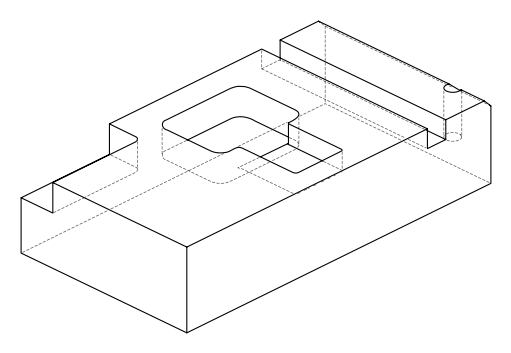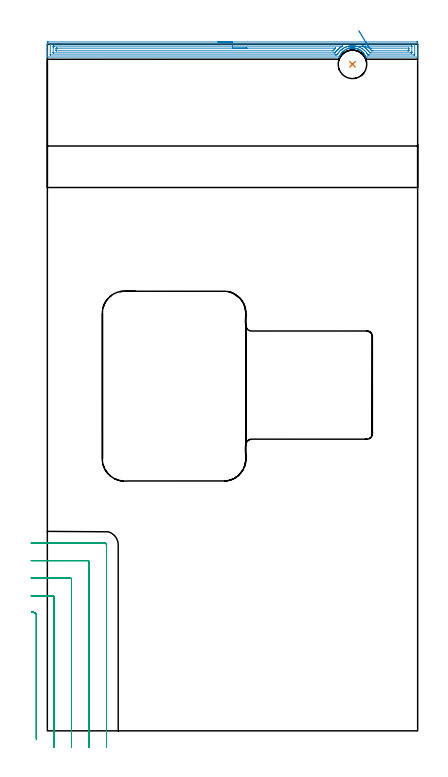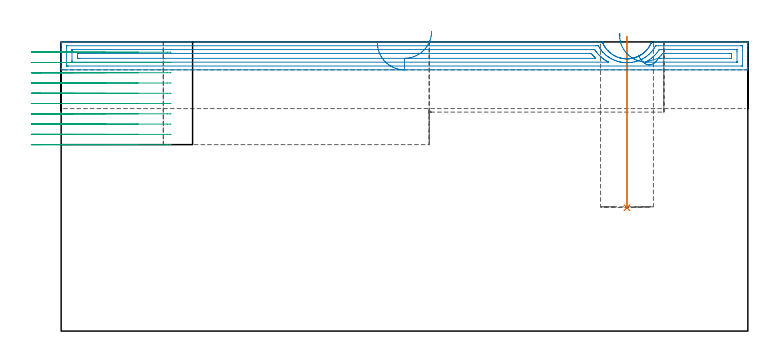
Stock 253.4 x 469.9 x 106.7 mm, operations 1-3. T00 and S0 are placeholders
(PLAN: 6 operations, 5 tool changes, 186.6 min)
(1 INDEXABLE_INSERT_DRILL_BLIND_HOLE_FROM_SOLID | STEP1POCKET | NXT0302_010 | 0.25 min | 18176 mm3)
(2 AREA_MILL | FG_CHAMFER_SURFACE | UGT0205_001 | 8.31 min | 13226 mm3)
(3 MILL_CORNER_NOTCH_RECTANGULAR | CORNER_NOTCH_RECTANGULAR | NXT0201_012 | Follow Part, ap 4, ae 75% | 15.65 min | 250207 mm3)
(4 MILL_OPEN_POCKET | POCKET_OPEN | NXT0201_008 | Follow Part, ap 1.5, ae 75% | 152.26 min | 490886 mm3)
(5 MILL_RECTANGULAR_POCKET | POCKET_RECTANGULAR_STRAIGHT | UGT0201_094 | Follow Part, ap 5, ae 75% | 5.12 min | 150595 mm3)
(6 MILL_RECTANGULAR_SLOT | SLOT_RECTANGULAR | UGT0201_006 | Follow Part, ap 7, ae 75% | 5.05 min | 177006 mm3)
(TOOL NXT0302_010 | Index. Insert Drill 19.5mm [880-D1950L25-05] | D19.5 PA176 FL98 Z2)
(TOOL UGT0205_001 | Chamfer Mill 20 x 3 x 45 deg. | D20 FL50 Z2)
(TOOL NXT0201_012 | ENDMILL 16mm [2P460-1600-NA 1630] | D16 FL38 Z6)
(TOOL NXT0201_008 | ENDMILL 6mm [2P460-0600-NA 1630] | D6 FL26 Z6)
(TOOL UGT0201_094 | End mill 20 mm | D20 FL38 Z4)
(TOOL UGT0201_006 | End Mill 28 mm | D28 FL25 Z2)
(OP 1 INDEXABLE_INSERT_DRILL_BLIND_HOLE_FROM_SOLID)
G17 G21 G94 G90
T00 M6
G54
G17 G0 G90 X208.8 Y456.1 S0 M3
G43 Z116.7 H1
G94 G81 G98 Z45.5 F250. R108.7
G80
M5
M2
(OP 2 AREA_MILL)
G17 G21 G94 G90
T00 M6
G54
G17 G0 G90 X116.7 Y471.4 S1061 M3
G43 Z116.7 H0
Z106.4
G94 G1 X116.738 Z105.528 F250.
X116.852 Z104.664
X117.041 Z103.812
X117.303 Z102.98
X117.637 Z102.174
X118.04 Z101.4
X118.509 Z100.664
X119.04 Z99.972
X119.629 Z99.329
X120.272 Z98.74
X120.964 Z98.209
X121.7 Z97.74
X122.474 Z97.337
X123.28 Z97.003
X124.112 Z96.741
X124.964 Z96.552
X125.829 Z96.438
X126.7 Z96.4
X252.771
X253.121 Y471.398 Z96.401
X253.39 Y471.393 Z96.404
X253.396 Y471.056 Z96.742
X253.4 Y470.441 Z97.356
Y464.066 Z103.729
Y462.673 Z105.123
Y462.318 Z105.477
Y461.608 Z106.192
Y461.38 Z106.42
X253.398 Y461.238 Z106.554
X253.39 Y461.102 Z106.688
X253.218 Y461.1 Z106.7
X218.794
X217.9 Y461.107 Z106.693
X217.835 Y461.259 Z106.539
X217.752 Y461.444 Z106.352
X217.681 Y461.605 Z106.194
X217.652 Y461.67 Z106.129
X217.602 Y461.772 Z106.028
X217.548 Y461.881 Z105.915
X217.519 Y461.942 Z105.856
X217.454 Y462.075 Z105.724
X217.387 Y462.197 Z105.603
X217.206 Y462.524 Z105.276
X216.94 Y462.966 Z104.832
X216.776 Y463.192 Z104.607
X216.613 Y463.417 Z104.382
X216.269 Y463.858 Z103.941
X216.048 Y464.117 Z103.683
X215.876 Y464.296 Z103.504
X215.74 Y464.438 Z103.362
X215.422 Y464.75 Z103.05
X215.297 Y464.862 Z102.938
X215.154 Y464.99 Z102.81
X214.92 Y465.176 Z102.622
X214.85 Y465.231 Z102.565
X214.745 Y465.316 Z102.484
X214.736 Y465.323 Z102.476
X214.309 Y465.639 Z102.156
X214.261 Y465.673 Z102.124
X214.159 Y465.737 Z102.061
X214.037 Y465.813 Z101.984
X213.877 Y465.912 Z101.883
X213.818 Y465.949 Z101.847
X213.43 Y466.172 Z101.625
X213.367 Y466.208 Z101.589
X213.037 Y466.377 Z101.423
X212.948 Y466.418 Z101.382
X212.702 Y466.532 Z101.266
X212.536 Y466.599 Z101.197
X212.474 Y466.625 Z101.172
X212.314 Y466.686 Z101.114
X212.089 Y466.768 Z101.029
X212.029 Y466.79 Z101.006
X211.642 Y466.914 Z100.878
X211.58 Y466.935 Z100.859
X211.43 Y466.978 Z100.821
X211.356 Y466.998 Z100.801
X211.195 Y467.041 Z100.757
X211.135 Y467.058 Z100.741
X210.687 Y467.157 Z100.64
X210.241 Y467.235 Z100.564
X209.964 Y467.27 Z100.528
X209.853 Y467.283 Z100.512
X209.793 Y467.291 Z100.505
X209.674 Y467.301 Z100.496
X209.437 Y467.317 Z100.473
X209.347 Y467.326 Z100.468
X208.952 Y467.34 Z100.456
X208.941 Z100.454
X208.9 Y467.342 Z100.453
X208.602 Y467.338 Z100.457
X208.575 Z100.459
X208.453 Y467.337 Z100.46
X208.065 Y467.311 Z100.478
X208.006 Y467.308 Z100.484
X207.635 Y467.272 Z100.527
X207.559 Y467.264 Z100.535
X207.171 Y467.205 Z100.593
X207.113 Y467.196 Z100.602
X206.665 Y467.107 Z100.692
X206.277 Y467.009 Z100.787
X206.219 Y466.995 Z100.801
X205.771 Y466.86 Z100.937
X205.326 Y466.703 Z101.094
X204.96 Y466.557 Z101.243
X204.901 Y466.533 Z101.267
X204.432 Y466.308 Z101.489
X203.982 Y466.067 Z101.733
X203.539 Y465.803 Z101.996
X203.296 Y465.641 Z102.158
X202.645 Y465.152 Z102.647
X202.4 Y464.939 Z102.861
X202.182 Y464.75 Z103.049
X201.929 Y464.502 Z103.293
X201.806 Y464.384 Z103.414
X201.752 Y464.331 Z103.467
X201.337 Y463.858 Z103.941
X200.859 Y463.25 Z104.548
X200.665 Y462.966 Z104.832
X200.536 Y462.755 Z105.043
X200.394 Y462.525 Z105.274
X200.316 Y462.383 Z105.416
X200.145 Y462.075 Z105.724
X200.048 Y461.881 Z105.917
X200.018 Y461.823 Z105.976
X199.965 Y461.718 Z106.081
X199.921 Y461.615 Z106.183
X199.848 Y461.444 Z106.35
X199.763 Y461.248 Z106.548
X199.733 Y461.18 Z106.613
X199.692 Y461.103 Z106.688
X199.571 Y461.1 Z106.7
X0.182
X0.01 Y461.102 Z106.688
X0.002 Y461.238 Z106.554
X0. Y461.38 Z106.42
Y461.607 Z106.192
Y462.318 Z105.477
Y463.547 Z104.25
Y464.066 Z103.729
Y464.68 Z103.115
Y470.797 Z97.001
X0.003 Y471.056 Z96.742
X0.01 Y471.393 Z96.404
X0.279 Y471.398 Z96.401
X0.629 Y471.4 Z96.4
X126.7
Y469.986 Z97.814
X251.184 Y469.985 Z97.815
X251.34 Y469.984 Z97.816
X251.378 Y469.981 Z97.819
X251.389 Y469.979 Z97.821
X251.393 Y469.969 Z97.831
X251.396 Y469.936 Z97.864
X251.4 Y469.775 Z98.025
X251.399 Y462.785 Z105.015
X251.396 Y462.648 Z105.152
X251.39 Y462.541 Z105.259
X251.386 Y462.52 Z105.28
X251.372 Y462.519 Z105.281
X251.329 Y462.517 Z105.283
X250.983 Y462.515 Z105.285
X250.782 Y462.514 Z105.286
X220.382
X219.689 Y462.516 Z105.284
X219.484 Y462.518 Z105.282
X219.398 Y462.521 Z105.279
X219.357 Y462.532 Z105.268
X219.328 Y462.578 Z105.222
X219.301 Y462.623 Z105.178
X219.207 Y462.789 Z105.011
X218.97 Y463.192 Z104.608
X218.795 Y463.482 Z104.318
X218.38 Y464.066 Z103.734
X217.9 Y464.67 Z103.13
X217.664 Y464.939 Z102.861
X217.006 Y465.602 Z102.198
X216.771 Y465.813 Z101.987
X216.112 Y466.342 Z101.458
X215.643 Y466.687 Z101.113
X215.218 Y466.954 Z100.846
X214.533 Y467.356 Z100.444
X214.324 Y467.462 Z100.338
X214.118 Y467.561 Z100.239
X213.43 Y467.861 Z99.939
X212.932 Y468.047 Z99.753
X212.536 Y468.176 Z99.624
X212.156 Y468.289 Z99.511
X211.65 Y468.427 Z99.374
X211.645 Y468.428 Z99.372
X211.614 Y468.434 Z99.366
X210.747 Y468.597 Z99.203
X210.551 Y468.626 Z99.174
X209.853 Y468.704 Z99.096
X209.552 Y468.729 Z99.071
X208.959 Y468.751 Z99.049
X208.638 Y468.749 Z99.051
X208.065 Y468.728 Z99.072
X207.782 Y468.711 Z99.089
X207.171 Y468.645 Z99.155
X206.983 Y468.618 Z99.182
X206.655 Y468.566 Z99.234
X206.277 Y468.498 Z99.302
X206.223 Y468.487 Z99.313
X205.979 Y468.434 Z99.366
X205.505 Y468.315 Z99.485
X205.451 Y468.301 Z99.499
X205.383 Y468.28 Z99.52
X204.829 Y468.102 Z99.698
X204.489 Y467.982 Z99.818
X204.18 Y467.862 Z99.938
X203.595 Y467.614 Z100.186
X203.557 Y467.597 Z100.203
X203.483 Y467.561 Z100.239
X202.974 Y467.293 Z100.507
X202.7 Y467.143 Z100.657
X202.41 Y466.971 Z100.829
X201.954 Y466.687 Z101.113
X201.866 Y466.629 Z101.171
X201.844 Y466.613 Z101.187
X201.806 Y466.585 Z101.215
X201.365 Y466.244 Z101.556
X200.912 Y465.885 Z101.915
X200.873 Y465.851 Z101.949
X200.83 Y465.813 Z101.987
X200.415 Y465.425 Z102.375
X200.018 Y465.034 Z102.766
X199.972 Y464.984 Z102.816
X199.933 Y464.939 Z102.861
X199.568 Y464.505 Z103.295
X199.212 Y464.066 Z103.734
X199.173 Y464.017 Z103.783
X199.124 Y463.952 Z103.848
X198.817 Y463.491 Z104.309
X198.631 Y463.192 Z104.608
X198.482 Y462.946 Z104.854
X198.23 Y462.521 Z105.279
X198.025 Y462.519 Z105.281
X197.336 Y462.515 Z105.285
X197.135 Y462.514 Z105.286
X2.216 Y462.515 Z105.285
X2.06 Y462.516 Z105.284
X2.022 Y462.519 Z105.281
X2.011 Y462.521 Z105.279
X2.007 Y462.531 Z105.269
X2.004 Y462.564 Z105.236
X2.001 Y462.725 Z105.075
Y469.715 Z98.085
X2.004 Y469.852 Z97.948
X2.01 Y469.959 Z97.841
X2.014 Y469.98 Z97.82
X2.028 Y469.981 Z97.819
X2.071 Y469.983 Z97.817
X2.417 Y469.985 Z97.815
X2.618 Y469.986 Z97.814
X126.7
Y468.572 Z99.228
X201.882 Y468.571 Z99.229
X201.942 Y468.57 Z99.23
X201.995 Y468.567 Z99.233
X202.012 Y468.565 Z99.235
X202.002 Y468.558 Z99.242
X201.906 Y468.504 Z99.296
X201.778 Y468.434 Z99.366
X201.235 Y468.119 Z99.681
X200.912 Y467.922 Z99.878
X200.689 Y467.779 Z100.021
X200.369 Y467.561 Z100.239
X200.168 Y467.414 Z100.386
X200.018 Y467.301 Z100.499
X199.673 Y467.024 Z100.776
X199.261 Y466.687 Z101.113
X199.188 Y466.624 Z101.176
X199.124 Y466.566 Z101.234
X198.735 Y466.194 Z101.606
X198.352 Y465.813 Z101.987
X198.293 Y465.751 Z102.049
X198.23 Y465.681 Z102.119
X197.888 Y465.273 Z102.527
X197.614 Y464.939 Z102.861
X197.492 Y464.786 Z103.014
X197.336 Y464.582 Z103.218
X197.123 Y464.274 Z103.526
X196.979 Y464.066 Z103.734
X196.901 Y463.955 Z103.845
X196.885 Y463.935 Z103.865
X196.815 Y463.932 Z103.868
X196.722 Y463.93 Z103.87
X196.582 Y463.929 Z103.871
X196.442 Y463.928 Z103.872
X4.205 Y463.929 Z103.871
X4.065 Y463.931 Z103.869
X4.026 Y463.933 Z103.867
X4.01 Y463.935 Z103.865
X4.008 Y463.946 Z103.854
X4.003 Y463.999 Z103.801
X4.001 Y464.066 Z103.734
X4. Y464.266 Z103.534
Y467.761 Z100.039
X4.001 Y468.434 Z99.366
X4.003 Y468.535 Z99.265
X4.006 Y468.559 Z99.241
X4.011 Y468.565 Z99.235
X4.02 Y468.567 Z99.233
X4.066 Y468.57 Z99.23
X4.205 Y468.571 Z99.229
X4.959 Y468.572 Z99.228
X126.7
Y467.157 Z100.643
X196.854
X197.024 Y467.156 Z100.644
X197.081 Y467.155 Z100.645
X197.163 Y467.15 Z100.65
X197.22 Y467.143 Z100.657
X197.18 Y467.102 Z100.698
X196.777 Y466.687 Z101.113
X196.616 Y466.516 Z101.284
X196.442 Y466.322 Z101.478
X196.206 Y466.043 Z101.757
X196.015 Y465.813 Z101.987
X195.808 Y465.558 Z102.242
X195.727 Y465.459 Z102.341
X195.654 Y465.373 Z102.427
X195.632 Y465.349 Z102.451
X195.607 Y465.347 Z102.453
X195.547 Y465.345 Z102.455
X195.134 Y465.343 Z102.457
X6.148
X6.102 Y465.344 Z102.456
X6.054 Y465.346 Z102.454
X6.022 Y465.349 Z102.451
X6.01 Y465.382 Z102.418
X6. Y465.807 Z101.993
Y466.681 Z101.119
X6.008 Y467.12 Z100.68
X6.01 Y467.143 Z100.657
X6.034 Y467.15 Z100.65
X6.118 Y467.153 Z100.647
X6.246 Y467.156 Z100.644
X6.407 Y467.157 Z100.643
X6.888
X126.7
X127.572 Z100.681
X128.437 Z100.795
X129.288 Z100.983
X130.12 Z101.246
X130.926 Z101.58
X131.7 Z101.982
X132.436 Z102.451
X133.128 Z102.982
X133.771 Z103.572
X134.361 Z104.215
X134.892 Z104.907
X135.36 Z105.643
X135.763 Z106.417
X136.097 Z107.223
X136.359 Z108.055
X136.548 Z108.906
X136.662 Z109.771
X136.7 Z110.643
G0 Z116.7
X206.089 Y468.126
Z109.684
G1 X206.088 Z108.812
X206.163 Y468.129 Z107.943
X206.313 Y468.136 Z107.083
X206.538 Y468.146 Z106.24
X206.834 Y468.159 Z105.42
X207.202 Y468.176 Z104.629
X207.636 Y468.196 Z103.873
X208.135 Y468.218 Z103.158
X208.695 Y468.243 Z102.489
X209.31 Y468.271 Z101.871
X209.977 Y468.301 Z101.309
X210.69 Y468.333 Z100.808
X211.444 Y468.367 Z100.371
X212.234 Y468.403 Z100.001
X213.052 Y468.44 Z99.702
X213.894 Y468.477 Z99.475
X214.752 Y468.516 Z99.322
X215.62 Y468.555 Z99.245
X215.832 Y468.565 Z99.235
X215.974 Y468.569 Z99.231
X216.112 Y468.571 Z99.229
X249.195
X249.335 Y468.569 Z99.231
X249.374 Y468.567 Z99.233
X249.39 Y468.565 Z99.235
X249.392 Y468.554 Z99.246
X249.397 Y468.501 Z99.299
X249.399 Y468.434 Z99.366
X249.4 Y468.234 Z99.566
Y464.739 Z103.061
X249.399 Y464.066 Z103.734
X249.397 Y463.965 Z103.835
X249.394 Y463.941 Z103.859
X249.389 Y463.935 Z103.865
X249.381 Y463.933 Z103.867
X249.334 Y463.93 Z103.87
X249.195 Y463.929 Z103.871
X248.441 Y463.928 Z103.872
X221.477 Y463.929 Z103.871
X220.716 Y463.935 Z103.865
X220.71 Y463.94 Z103.86
X220.688 Y463.963 Z103.837
X220.623 Y464.066 Z103.734
X220.583 Y464.127 Z103.673
X219.98 Y464.939 Z102.861
X219.689 Y465.307 Z102.493
X219.24 Y465.813 Z101.987
X218.795 Y466.262 Z101.538
X218.344 Y466.687 Z101.113
X217.9 Y467.046 Z100.754
X217.23 Y467.561 Z100.239
X217.006 Y467.721 Z100.079
X216.522 Y468.034 Z99.766
X215.62 Y468.555 Z99.245
X220.381 Y467.152 Z100.648
X220.39 Y467.153 Z100.647
X220.583 Y467.155 Z100.645
X220.996 Y467.157 Z100.643
X221.477
X247.252
X247.298 Y467.156 Z100.644
X247.346 Y467.154 Z100.646
X247.378 Y467.151 Z100.649
X247.39 Y467.118 Z100.682
X247.4 Y466.693 Z101.107
Y465.819 Z101.981
X247.392 Y465.38 Z102.42
X247.39 Y465.357 Z102.443
X247.366 Y465.35 Z102.45
X247.282 Y465.346 Z102.454
X247.154 Y465.344 Z102.456
X246.993 Y465.343 Z102.457
X246.512
X222.852
X222.371 Y465.346 Z102.454
X221.951 Y465.35 Z102.45
X221.94 Y465.36 Z102.44
X221.92 Y465.38 Z102.42
X221.585 Y465.813 Z101.987
X221.477 Y465.948 Z101.852
X220.816 Y466.687 Z101.113
X220.583 Y466.932 Z100.868
X220.452 Y467.071 Z100.729
X220.39 Y467.138 Z100.662
X220.381 Y467.152 Z100.648
X220.025 Y467.739 Z100.111
X219.646 Y468.365 Z99.635
X219.246 Y469.023 Z99.225
X218.83 Y469.71 Z98.884
X218.4 Y470.419 Z98.614
X217.959 Y471.146 Z98.417
X217.511 Y471.884 Z98.295
X217.059 Y472.629 Z98.249
X216.607 Y473.374 Z98.279
X216.158 Y474.115 Z98.385
X215.715 Y474.844 Z98.566
X215.282 Y475.558 Z98.821
X214.863 Y476.25 Z99.147
X214.459 Y476.914 Z99.543
X214.075 Y477.547 Z100.004
X213.714 Y478.143 Z100.529
X213.378 Y478.698 Z101.113
X213.069 Y479.207 Z101.75
G0 Z116.7
M5
M2
(OP 3 MILL_CORNER_NOTCH_RECTANGULAR)
G17 G21 G94 G90
T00 M6
G54
G17 G0 G90 X-7.5 Y-5.784 S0 M3
G43 Z116.702 H1
Z102.912
G94 G1 Y-2.784 F250.
Y79.706 F500.
G3 X-8. Y80.443 R0.8
G1 X-10.781 Y81.567 F250.
G0 Z116.702
X4.5 Y-11.
Z102.912
G1 Y-8.
Y91.705 F500.
G3 X3.705 Y92.5 R0.8
G1 X-8.
X-11. F250.
G0 Z116.702
X16.5 Y-11.
Z102.912
G1 Y-8.
Y103.705 F500.
G3 X15.705 Y104.5 R0.8
G1 X-8.
X-11. F250.
G0 Z116.702
X28.5 Y-11.
Z102.912
G1 Y-8.
Y115.705 F500.
G3 X27.705 Y116.5 R0.8
G1 X-8.
X-11. F250.
G0 Z116.702
X40.5 Y-11.
Z102.912
G1 Y-8.
Y127.2 F500.
G3 X39.2 Y128.5 R1.3
G1 X-8.
X-11. F250.
G0 Z116.702
X-7.5 Y-5.784
Z99.122
G1 Y-2.784
Y79.706 F500.
G3 X-8. Y80.443 R0.8
G1 X-10.781 Y81.567 F250.
G0 Z116.702
X4.5 Y-11.
Z99.122
G1 Y-8.
Y91.705 F500.
G3 X3.705 Y92.5 R0.8
G1 X-8.
X-11. F250.
G0 Z116.702
X16.5 Y-11.
Z99.122
G1 Y-8.
Y103.705 F500.
G3 X15.705 Y104.5 R0.8
G1 X-8.
X-11. F250.
G0 Z116.702
X28.5 Y-11.
Z99.122
G1 Y-8.
Y115.705 F500.
G3 X27.705 Y116.5 R0.8
G1 X-8.
X-11. F250.
G0 Z116.702
X40.5 Y-11.
Z99.122
G1 Y-8.
Y127.2 F500.
G3 X39.2 Y128.5 R1.3
G1 X-8.
X-11. F250.
G0 Z116.702
X-7.5 Y-5.784
Z95.331
G1 Y-2.784
Y79.706 F500.
G3 X-8. Y80.443 R0.8
G1 X-10.781 Y81.567 F250.
G0 Z116.702
X4.5 Y-11.
Z95.331
G1 Y-8.
Y91.705 F500.
G3 X3.705 Y92.5 R0.8
G1 X-8.
X-11. F250.
G0 Z116.702
X16.5 Y-11.
Z95.331
G1 Y-8.
Y103.705 F500.
G3 X15.705 Y104.5 R0.8
G1 X-8.
X-11. F250.
G0 Z116.702
X28.5 Y-11.
Z95.331
G1 Y-8.
Y115.705 F500.
G3 X27.705 Y116.5 R0.8
G1 X-8.
X-11. F250.
G0 Z116.702
X40.5 Y-11.
Z95.331
G1 Y-8.
Y127.2 F500.
G3 X39.2 Y128.5 R1.3
G1 X-8.
X-11. F250.
G0 Z116.702
X-7.5 Y-5.784
Z91.541
G1 Y-2.784
Y79.706 F500.
G3 X-8. Y80.443 R0.8
G1 X-10.781 Y81.567 F250.
G0 Z116.702
X4.5 Y-11.
Z91.541
G1 Y-8.
Y91.705 F500.
G3 X3.705 Y92.5 R0.8
G1 X-8.
X-11. F250.
G0 Z116.702
X16.5 Y-11.
Z91.541
G1 Y-8.
Y103.705 F500.
G3 X15.705 Y104.5 R0.8
G1 X-8.
X-11. F250.
G0 Z116.702
X28.5 Y-11.
Z91.541
G1 Y-8.
Y115.705 F500.
G3 X27.705 Y116.5 R0.8
G1 X-8.
X-11. F250.
G0 Z116.702
X40.5 Y-11.
Z91.541
G1 Y-8.
Y127.2 F500.
G3 X39.2 Y128.5 R1.3
G1 X-8.
X-11. F250.
G0 Z116.702
X-7.5 Y-5.784
Z87.751
G1 Y-2.784
Y79.706 F500.
G3 X-8. Y80.443 R0.8
G1 X-10.781 Y81.567 F250.
G0 Z116.702
X4.5 Y-11.
Z87.751
G1 Y-8.
Y91.705 F500.
G3 X3.705 Y92.5 R0.8
G1 X-8.
X-11. F250.
G0 Z116.702
X16.5 Y-11.
Z87.751
G1 Y-8.
Y103.705 F500.
G3 X15.705 Y104.5 R0.8
G1 X-8.
X-11. F250.
G0 Z116.702
X28.5 Y-11.
Z87.751
G1 Y-8.
Y115.705 F500.
G3 X27.705 Y116.5 R0.8
G1 X-8.
X-11. F250.
G0 Z116.702
X40.5 Y-11.
Z87.751
G1 Y-8.
Y127.2 F500.
G3 X39.2 Y128.5 R1.3
G1 X-8.
X-11. F250.
G0 Z116.702
X-7.5 Y-5.784
Z83.961
G1 Y-2.784
Y79.706 F500.
G3 X-8. Y80.443 R0.8
G1 X-10.781 Y81.567 F250.
G0 Z116.702
X4.5 Y-11.
Z83.961
G1 Y-8.
Y91.705 F500.
G3 X3.705 Y92.5 R0.8
G1 X-8.
X-11. F250.
G0 Z116.702
X16.5 Y-11.
Z83.961
G1 Y-8.
Y103.705 F500.
G3 X15.705 Y104.5 R0.8
G1 X-8.
X-11. F250.
G0 Z116.702
X28.5 Y-11.
Z83.961
G1 Y-8.
Y115.705 F500.
G3 X27.705 Y116.5 R0.8
G1 X-8.
X-11. F250.
G0 Z116.702
X40.5 Y-11.
Z83.961
G1 Y-8.
Y127.2 F500.
G3 X39.2 Y128.5 R1.3
G1 X-8.
X-11. F250.
G0 Z116.702
X-7.5 Y-5.784
Z80.171
G1 Y-2.784
Y79.706 F500.
G3 X-8. Y80.443 R0.8
G1 X-10.781 Y81.567 F250.
G0 Z116.702
X4.5 Y-11.
Z80.171
G1 Y-8.
Y91.705 F500.
G3 X3.705 Y92.5 R0.8
G1 X-8.
X-11. F250.
G0 Z116.702
X16.5 Y-11.
Z80.171
G1 Y-8.
Y103.705 F500.
G3 X15.705 Y104.5 R0.8
G1 X-8.
X-11. F250.
G0 Z116.702
X28.5 Y-11.
Z80.171
G1 Y-8.
Y115.705 F500.
G3 X27.705 Y116.5 R0.8
G1 X-8.
X-11. F250.
G0 Z116.702
X40.5 Y-11.
Z80.171
G1 Y-8.
Y127.2 F500.
G3 X39.2 Y128.5 R1.3
G1 X-8.
X-11. F250.
G0 Z116.702
X-7.5 Y-5.784
Z76.38
G1 Y-2.784
Y79.706 F500.
G3 X-8. Y80.443 R0.8
G1 X-10.781 Y81.567 F250.
G0 Z116.702
X4.5 Y-11.
Z76.38
G1 Y-8.
Y91.705 F500.
G3 X3.705 Y92.5 R0.8
G1 X-8.
X-11. F250.
G0 Z116.702
X16.5 Y-11.
Z76.38
G1 Y-8.
Y103.705 F500.
G3 X15.705 Y104.5 R0.8
G1 X-8.
X-11. F250.
G0 Z116.702
X28.5 Y-11.
Z76.38
G1 Y-8.
Y115.705 F500.
G3 X27.705 Y116.5 R0.8
G1 X-8.
X-11. F250.
G0 Z116.702
X40.5 Y-11.
Z76.38
G1 Y-8.
Y127.2 F500.
G3 X39.2 Y128.5 R1.3
G1 X-8.
X-11. F250.
G0 Z116.702
X-7.5 Y-5.784
Z72.59
G1 Y-2.784
Y79.706 F500.
G3 X-8. Y80.443 R0.8
G1 X-10.781 Y81.567 F250.
G0 Z116.702
X4.5 Y-11.
Z72.59
G1 Y-8.
Y91.705 F500.
G3 X3.705 Y92.5 R0.8
G1 X-8.
X-11. F250.
G0 Z116.702
X16.5 Y-11.
Z72.59
G1 Y-8.
Y103.705 F500.
G3 X15.705 Y104.5 R0.8
G1 X-8.
X-11. F250.
G0 Z116.702
X28.5 Y-11.
Z72.59
G1 Y-8.
Y115.705 F500.
G3 X27.705 Y116.5 R0.8
G1 X-8.
X-11. F250.
G0 Z116.702
X40.5 Y-11.
Z72.59
G1 Y-8.
Y127.2 F500.
G3 X39.2 Y128.5 R1.3
G1 X-8.
X-11. F250.
G0 Z116.702
X-7.5 Y-5.784
Z68.8
G1 Y-2.784
Y79.706 F500.
G3 X-8. Y80.443 R0.8
G1 X-10.781 Y81.567 F250.
G0 Z116.702
X4.5 Y-11.
Z68.8
G1 Y-8.
Y91.705 F500.
G3 X3.705 Y92.5 R0.8
G1 X-8.
X-11. F250.
G0 Z116.702
X16.5 Y-11.
Z68.8
G1 Y-8.
Y103.705 F500.
G3 X15.705 Y104.5 R0.8
G1 X-8.
X-11. F250.
G0 Z116.702
X28.5 Y-11.
Z68.8
G1 Y-8.
Y115.705 F500.
G3 X27.705 Y116.5 R0.8
G1 X-8.
X-11. F250.
G0 Z116.702
X40.5 Y-11.
Z68.8
G1 Y-8.
Y127.2 F500.
G3 X39.2 Y128.5 R1.3
G1 X-8.
X-11. F250.
G0 Z116.702
M5
M2
